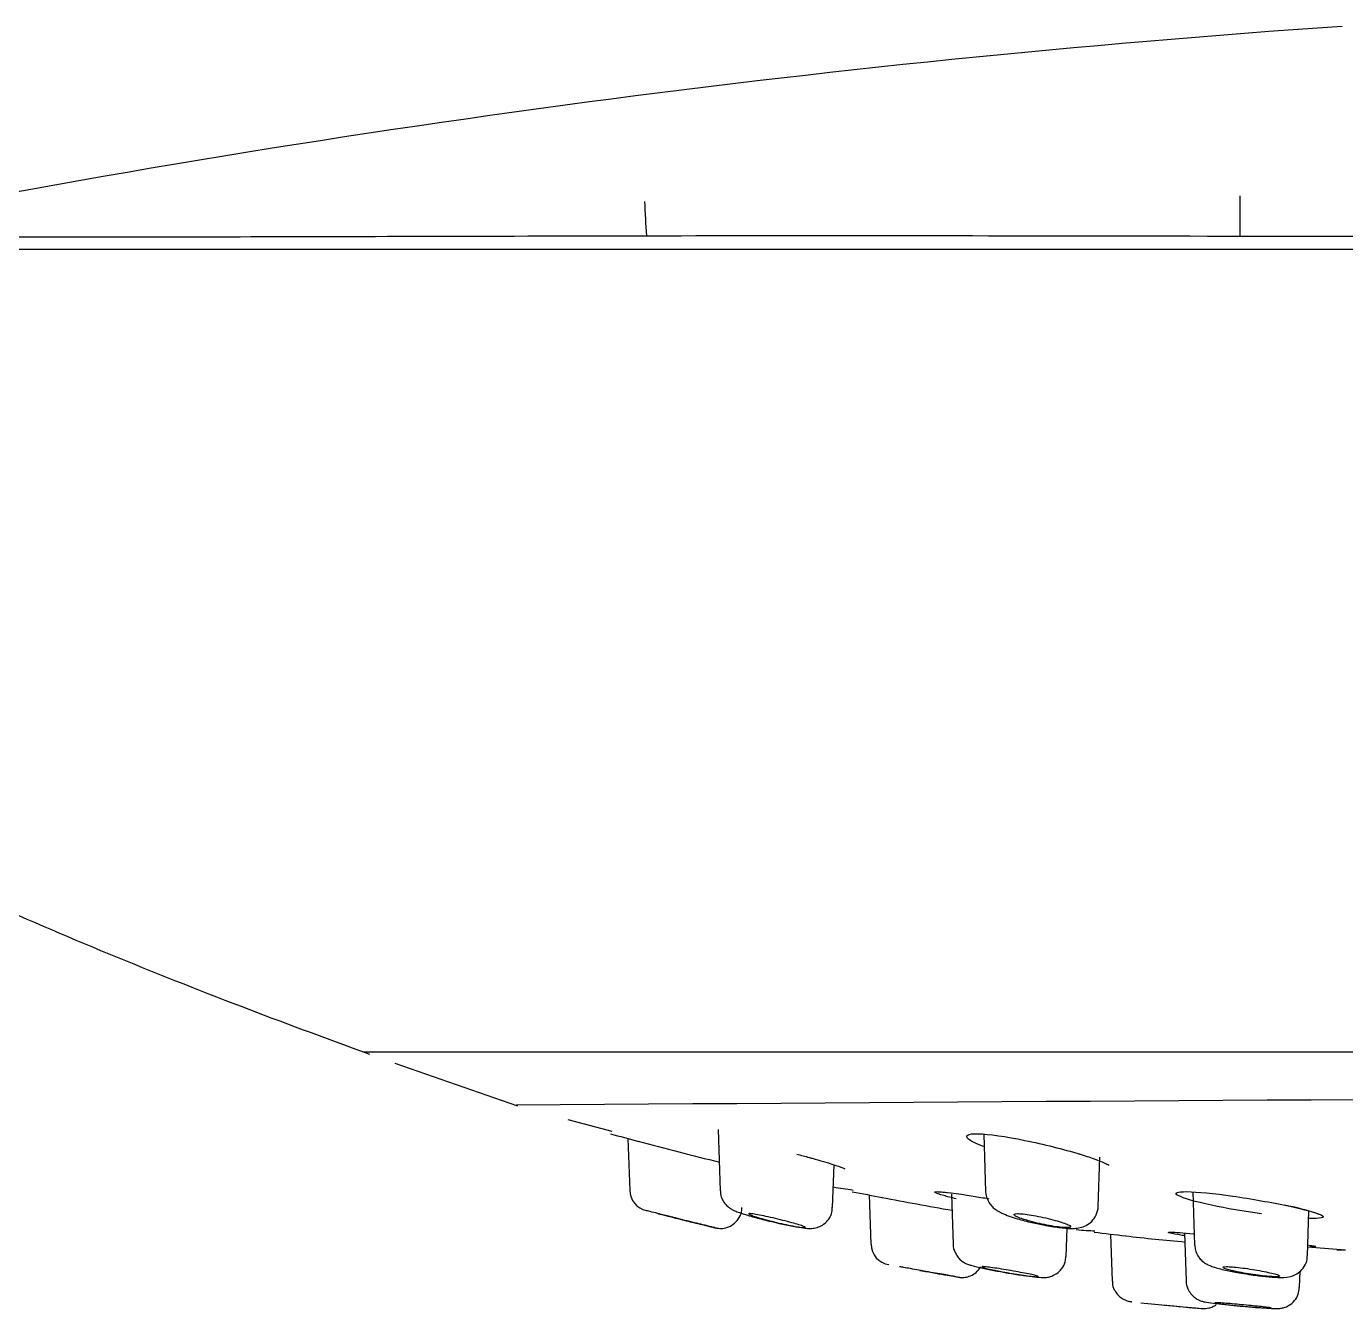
# Model space of a CAD drawing. Header units: millimetres. Extents: x -60 to 7633, y -2614 to 2146.
# Drawn here: x 6244.23 to 6274.84, y 1885.48 to 1915.22 of the extents above; entities that cross this region are included whole.
import ezdxf

# ---------------------------------------------------------------- set-up
doc = ezdxf.new("R2010")
doc.units = ezdxf.units.MM
doc.layers.get('0').update_dxf_attribs({"color": 250})

msp = doc.modelspace()

# ---------------------------------------------------------------- linework, layer by layer
at = {"linetype": 'Continuous'}
for p, q in [((6272.396, 1910.356), (6272.396, 1911.291)), ((6404.49, 1910.045), (6237.89, 1910.045)), ((6252.07, 1891.434), (6390.31, 1891.434)), ((6252.778, 1891.173), (6255.626, 1890.184)), ((6256.793, 1889.866), (6257.813, 1889.596)), ((6260.28, 1889.634), (6260.33, 1888.213)), ((6258.187, 1889.424), (6258.229, 1888.222)), ((6266.443, 1889.525), (6266.489, 1888.191)), ((6269.098, 1887.848), (6269.138, 1888.988)), ((6262.938, 1887.828), (6262.973, 1888.814)), ((6263.787, 1888.115), (6263.826, 1886.973)), ((6265.696, 1888.136), (6265.737, 1886.966)), ((6271.29, 1888.283), (6271.29, 1888.283)), ((6271.293, 1888.184), (6271.336, 1886.951)), ((6273.954, 1886.703), (6273.99, 1887.745)), ((6268.354, 1886.688), (6268.377, 1887.348)), ((6269.386, 1887.207), (6269.424, 1886.118)), ((6271.105, 1887.235), (6271.144, 1886.114)), ((6273.961, 1886.908), (6274.834, 1886.841)), ((6273.769, 1885.965), (6273.783, 1886.344)), ((6265.866, 1886.207), (6265.874, 1886.206)), ((6271.518, 1885.482), (6271.525, 1885.481))]:
    msp.add_line(p, q, dxfattribs=at)
for centre, radius, start, end in [((6293.839, 1637.292), 278.582, 93.92731, 101.40533), ((6252.07, 1891.554), 0.12, 250.0451, 270), ((6321.222, -6720.394), 8610.839, 89.5637371, 90.4366895), ((6277.165, 1959.715), 72.808, 254.55897, 255.09472), ((6282.194, 1978.292), 92.053, 255.03479, 256.2511), ((6258.716, 1888.223), 0.48, 179.9901, 257.631), ((6285.053, 1998.447), 112.363, 258.88673, 259.24922), ((6286.185, 2004.03), 118.059, 259.20928, 260.01232), ((6272.703, 1883.559), 4.376, 69.6456, 80.5331), ((6277.225, 1953.301), 66.557, 262.90984, 263.5433), ((6276.475, 1946.251), 59.469, 263.48815, 264.83096), ((6264.318, 1886.978), 0.485, 180.5082, 261.2793), ((6274.635, 1887.042), 0.2, 269.6728, 285.4438), ((6274.952, 1913.713), 26.873, 269.3225, 269.7591), ((6274.824, 1913.997), 27.156, 269.5995, 269.9285), ((6276.438, 1945.454), 60.174, 263.94257, 265.19402), ((6276.437, 1945.427), 60.147, 264.46386, 265.30202)]:
    msp.add_arc(centre, radius, start, end, dxfattribs=at)
msp.add_ellipse((6321.19, 1897.441), major_axis=(-23.137, 373.151), ratio=0.165076, start_param=1.523798, end_param=1.525926, dxfattribs=at)
for points, knots in [([(6238.19, 1910.167), (6236.671, 1909.632), (6234.773, 1908.874), (6232.322, 1907.201), (6231.088, 1905.457), (6231.231, 1903.528), (6232.375, 1901.612), (6235.287, 1899.033), (6239.134, 1896.877), (6243.109, 1894.992), (6246.127, 1893.701), (6249.217, 1892.475), (6251.096, 1891.783), (6252.19, 1891.382)], [0, 0, 0, 0, 0.125432, 0.188258, 0.250682, 0.297521, 0.344704, 0.438722, 0.626693, 0.720878, 0.815092, 0.909273, 1, 1, 1, 1]), ([(6238.735, 1910.368), (6238.735, 1910.368), (6239.269, 1910.358), (6240.839, 1910.347), (6241.492, 1910.343), (6243.061, 1910.338), (6243.982, 1910.337), (6247.086, 1910.337), (6249.619, 1910.343), (6255.603, 1910.358), (6259.086, 1910.368), (6266.694, 1910.368), (6270.845, 1910.359), (6277.605, 1910.347), (6279.947, 1910.343), (6284.707, 1910.338), (6287.138, 1910.337), (6292.098, 1910.337), (6294.629, 1910.338), (6299.79, 1910.343), (6302.435, 1910.347), (6310.418, 1910.359), (6315.768, 1910.368), (6323.834, 1910.368), (6326.53, 1910.366), (6331.935, 1910.359), (6334.629, 1910.355), (6342.56, 1910.343), (6347.7, 1910.337), (6355.187, 1910.337), (6357.658, 1910.338), (6362.436, 1910.343), (6364.746, 1910.347), (6371.449, 1910.358), (6375.614, 1910.368), (6383.314, 1910.368), (6386.734, 1910.359), (6391.215, 1910.347), (6392.601, 1910.343), (6395.155, 1910.338), (6396.326, 1910.337), (6399.432, 1910.337), (6400.992, 1910.343), (6403.102, 1910.358), (6403.643, 1910.368), (6403.645, 1910.368), (6403.645, 1910.368), (6403.645, 1910.368)], [0, 0, 0, 0, 0.03125, 0.03125, 0.046875, 0.046875, 0.0625, 0.0625, 0.09375, 0.09375, 0.125, 0.125, 0.15625, 0.15625, 0.171875, 0.171875, 0.1875, 0.1875, 0.203125, 0.203125, 0.21875, 0.21875, 0.25, 0.25, 0.265625, 0.265625, 0.28125, 0.28125, 0.3125, 0.3125, 0.328125, 0.328125, 0.34375, 0.34375, 0.375, 0.375, 0.40625, 0.40625, 0.421875, 0.421875, 0.4375, 0.4375, 0.46875, 0.46875, 0.5, 0.5, 0.5000584, 0.5000584, 0.5000584, 0.5000584]), ([(6266.44, 1889.237), (6266.273, 1889.301), (6266.15, 1889.361), (6265.99, 1889.492), (6266.068, 1889.541), (6266.559, 1889.529), (6266.963, 1889.47), (6267.833, 1889.293), (6268.297, 1889.176), (6268.672, 1889.064)], [0.5504471, 0.5504471, 0.5504471, 0.5504471, 0.625, 0.625, 0.75, 0.75, 0.875, 0.875, 1, 1, 1, 1]), ([(6262.382, 1888.988), (6262.412, 1888.98), (6262.626, 1888.922), (6262.941, 1888.828), (6263.166, 1888.751), (6263.218, 1888.725), (6263.219, 1888.724), (6263.219, 1888.724)], [0, 0, 0, 0, 0.0461484, 0.3821042, 0.6426297, 0.7856035, 0.7905086, 0.7905086, 0.7905086, 0.7905086]), ([(6268.604, 1889.081), (6268.742, 1889.04), (6268.991, 1888.963), (6269.241, 1888.865), (6269.334, 1888.814), (6269.345, 1888.804), (6269.345, 1888.804)], [0, 0, 0, 0, 0.2513094, 0.5452742, 0.7108264, 0.781204, 0.781204, 0.781204, 0.781204]), ([(6260.337, 1888.214), (6260.336, 1888.186), (6260.334, 1888.117), (6260.378, 1888.006), (6260.445, 1887.904), (6260.521, 1887.833), (6260.59, 1887.787), (6260.663, 1887.749), (6260.784, 1887.701), (6261.003, 1887.631), (6261.285, 1887.554), (6261.425, 1887.521), (6261.466, 1887.511)], [0, 0, 0, 0, 0.043817, 0.127983, 0.200069, 0.263043, 0.318178, 0.376419, 0.479228, 0.733851, 0.932405, 1, 1, 1, 1]), ([(6265.808, 1888.027), (6265.694, 1888.053), (6265.596, 1888.078), (6265.303, 1888.158), (6265.246, 1888.194), (6265.502, 1888.189), (6265.809, 1888.15), (6266.315, 1888.07), (6266.436, 1888.05), (6266.56, 1888.029)], [0.5799759, 0.5799759, 0.5799759, 0.5799759, 0.625, 0.625, 0.75, 0.75, 0.875, 0.875, 0.9112425, 0.9112425, 0.9112425, 0.9112425]), ([(6265.389, 1888.187), (6265.389, 1888.187), (6265.407, 1888.188), (6265.505, 1888.184), (6265.641, 1888.167), (6265.743, 1888.155)], [0.8684306, 0.8684306, 0.8684306, 0.8684306, 0.8903119, 0.9331909, 1, 1, 1, 1]), ([(6266.489, 1888.188), (6266.497, 1888.128), (6266.511, 1888.034), (6266.583, 1887.906), (6266.667, 1887.815), (6266.764, 1887.744), (6266.925, 1887.66), (6267.171, 1887.575), (6267.498, 1887.487), (6267.659, 1887.455), (6267.715, 1887.445)], [0, 0, 0, 0, 0.094223, 0.174279, 0.248763, 0.325027, 0.430743, 0.708048, 0.91238, 1, 1, 1, 1]), ([(6272.887, 1887.678), (6272.485, 1887.733), (6272.069, 1887.804), (6271.35, 1887.957), (6271.067, 1888.04), (6270.852, 1888.158), (6270.922, 1888.194), (6271.394, 1888.189), (6271.787, 1888.15), (6272.655, 1888.026), (6273.124, 1887.942), (6273.506, 1887.861)], [0.3868338, 0.3868338, 0.3868338, 0.3868338, 0.5, 0.5, 0.625, 0.625, 0.75, 0.75, 0.875, 0.875, 1, 1, 1, 1]), ([(6259.373, 1887.56), (6259.482, 1887.533), (6259.675, 1887.485), (6259.955, 1887.417), (6260.151, 1887.369), (6260.213, 1887.354), (6260.221, 1887.352), (6260.223, 1887.352), (6260.225, 1887.352), (6260.227, 1887.351), (6260.232, 1887.35), (6260.243, 1887.348), (6260.292, 1887.339), (6260.393, 1887.335), (6260.535, 1887.37), (6260.675, 1887.457), (6260.781, 1887.588), (6260.837, 1887.725), (6260.832, 1887.801), (6260.83, 1887.824)], [0, 0, 0, 0, 0.139426, 0.287022, 0.431301, 0.570726, 0.588307, 0.593735, 0.596596, 0.598512, 0.600404, 0.604788, 0.613533, 0.669701, 0.741308, 0.811286, 0.889346, 0.971774, 1, 1, 1, 1]), ([(6261.466, 1887.511), (6261.551, 1887.491), (6261.732, 1887.447), (6262.028, 1887.386), (6262.244, 1887.351), (6262.367, 1887.338), (6262.479, 1887.338), (6262.609, 1887.366), (6262.741, 1887.436), (6262.856, 1887.553), (6262.929, 1887.697), (6262.93, 1887.789), (6262.929, 1887.829)], [0, 0, 0, 0, 0.118165, 0.289891, 0.462587, 0.566303, 0.63353, 0.703355, 0.77341, 0.856154, 0.945912, 1, 1, 1, 1]), ([(6267.715, 1887.445), (6267.795, 1887.427), (6267.978, 1887.389), (6268.286, 1887.347), (6268.498, 1887.333), (6268.672, 1887.35), (6268.822, 1887.4), (6268.96, 1887.5), (6269.059, 1887.648), (6269.104, 1887.781), (6269.096, 1887.844), (6269.096, 1887.849)], [0, 0, 0, 0, 0.117933, 0.31086, 0.519115, 0.617487, 0.705413, 0.794184, 0.891922, 0.992592, 1, 1, 1, 1]), ([(6273.506, 1887.861), (6273.888, 1887.78), (6274.169, 1887.704), (6274.384, 1887.598), (6274.311, 1887.569), (6274.05, 1887.571), (6274.022, 1887.572), (6273.991, 1887.573)], [0, 0, 0, 0, 0.125, 0.125, 0.25, 0.25, 0.26411, 0.26411, 0.26411, 0.26411]), ([(6259.402, 1887.553), (6259.309, 1887.576), (6259.215, 1887.6), (6259.127, 1887.622), (6259.039, 1887.644), (6258.956, 1887.665), (6258.884, 1887.684), (6258.813, 1887.702), (6258.752, 1887.717), (6258.706, 1887.729), (6258.661, 1887.741), (6258.629, 1887.749), (6258.614, 1887.753), (6258.613, 1887.753), (6258.612, 1887.754), (6258.611, 1887.754)], [0, 0, 0, 0, 0.0562261, 0.0562261, 0.0562261, 0.112508, 0.112508, 0.112508, 0.1678563, 0.1678563, 0.1678563, 0.2212161, 0.2212161, 0.2212161, 0.2243944, 0.2243944, 0.2243944, 0.2243944]), ([(6260.204, 1887.357), (6260.204, 1887.357), (6260.202, 1887.357), (6260.198, 1887.358), (6260.189, 1887.36), (6260.167, 1887.365), (6260.136, 1887.373), (6260.104, 1887.38), (6260.061, 1887.391), (6260.011, 1887.403), (6259.96, 1887.415), (6259.899, 1887.43), (6259.835, 1887.446), (6259.768, 1887.462), (6259.695, 1887.48), (6259.622, 1887.498), (6259.548, 1887.516), (6259.471, 1887.535), (6259.397, 1887.554), (6259.323, 1887.572), (6259.251, 1887.59), (6259.187, 1887.606), (6259.124, 1887.622), (6259.066, 1887.637), (6259.02, 1887.648), (6258.976, 1887.66), (6258.94, 1887.669), (6258.918, 1887.674), (6258.896, 1887.68), (6258.886, 1887.683), (6258.888, 1887.682), (6258.89, 1887.681), (6258.904, 1887.678), (6258.929, 1887.672), (6258.954, 1887.665), (6258.99, 1887.656), (6259.035, 1887.645), (6259.081, 1887.633), (6259.136, 1887.619), (6259.197, 1887.604), (6259.259, 1887.588), (6259.329, 1887.571), (6259.4, 1887.553), (6259.446, 1887.542), (6259.493, 1887.53), (6259.54, 1887.518)], [0.2515036, 0.2515036, 0.2515036, 0.2515036, 0.2719981, 0.2719981, 0.2719981, 0.323458, 0.323458, 0.323458, 0.3752351, 0.3752351, 0.3752351, 0.4281096, 0.4281096, 0.4281096, 0.4824592, 0.4824592, 0.4824592, 0.5380893, 0.5380893, 0.5380893, 0.5942213, 0.5942213, 0.5942213, 0.649756, 0.649756, 0.649756, 0.70381, 0.70381, 0.70381, 0.7562188, 0.7562188, 0.7562188, 0.8076128, 0.8076128, 0.8076128, 0.8590466, 0.8590466, 0.8590466, 0.9115064, 0.9115064, 0.9115064, 0.9655279, 0.9655279, 0.9655279, 1, 1, 1, 1]), ([(6259.54, 1887.518), (6259.615, 1887.5), (6259.692, 1887.481), (6259.763, 1887.464), (6259.835, 1887.446), (6259.903, 1887.429), (6259.962, 1887.415), (6260.02, 1887.401), (6260.071, 1887.389), (6260.11, 1887.379), (6260.119, 1887.377), (6260.127, 1887.375), (6260.134, 1887.373)], [0, 0, 0, 0, 0.0557502, 0.0557502, 0.0557502, 0.1115498, 0.1115498, 0.1115498, 0.1665104, 0.1665104, 0.1665104, 0.1783851, 0.1783851, 0.1783851, 0.1783851]), ([(6262.304, 1887.362), (6262.304, 1887.365), (6262.3, 1887.368), (6262.292, 1887.373), (6262.278, 1887.38), (6262.252, 1887.391), (6262.216, 1887.403), (6262.18, 1887.415), (6262.133, 1887.43), (6262.078, 1887.446), (6262.022, 1887.462), (6261.958, 1887.48), (6261.889, 1887.498), (6261.82, 1887.516), (6261.744, 1887.535), (6261.669, 1887.554), (6261.593, 1887.572), (6261.515, 1887.59), (6261.443, 1887.606), (6261.371, 1887.622), (6261.302, 1887.637), (6261.241, 1887.648), (6261.183, 1887.66), (6261.131, 1887.669), (6261.091, 1887.674), (6261.052, 1887.68), (6261.023, 1887.683), (6261.006, 1887.682), (6260.994, 1887.682), (6260.988, 1887.68), (6260.988, 1887.676)], [0.2928493, 0.2928493, 0.2928493, 0.2928493, 0.323458, 0.323458, 0.323458, 0.3752351, 0.3752351, 0.3752351, 0.4281096, 0.4281096, 0.4281096, 0.4824592, 0.4824592, 0.4824592, 0.5380893, 0.5380893, 0.5380893, 0.5942213, 0.5942213, 0.5942213, 0.649756, 0.649756, 0.649756, 0.70381, 0.70381, 0.70381, 0.7562188, 0.7562188, 0.7562188, 0.7923891, 0.7923891, 0.7923891, 0.7923891]), ([(6260.991, 1887.672), (6260.998, 1887.665), (6261.017, 1887.656), (6261.046, 1887.645), (6261.075, 1887.633), (6261.116, 1887.619), (6261.165, 1887.604), (6261.215, 1887.588), (6261.275, 1887.571), (6261.339, 1887.553), (6261.381, 1887.542), (6261.425, 1887.53), (6261.47, 1887.518)], [0.8076128, 0.8076128, 0.8076128, 0.8076128, 0.8590466, 0.8590466, 0.8590466, 0.9115064, 0.9115064, 0.9115064, 0.9655279, 0.9655279, 0.9655279, 1, 1, 1, 1]), ([(6261.47, 1887.518), (6261.543, 1887.5), (6261.62, 1887.481), (6261.696, 1887.464), (6261.771, 1887.446), (6261.847, 1887.429), (6261.916, 1887.415), (6261.985, 1887.401), (6262.049, 1887.389), (6262.104, 1887.379), (6262.157, 1887.37), (6262.202, 1887.363), (6262.235, 1887.36), (6262.267, 1887.356), (6262.289, 1887.356), (6262.299, 1887.358)], [0, 0, 0, 0, 0.0557502, 0.0557502, 0.0557502, 0.1115498, 0.1115498, 0.1115498, 0.1665104, 0.1665104, 0.1665104, 0.2199284, 0.2199284, 0.2199284, 0.2719981, 0.2719981, 0.2719981, 0.2719981]), ([(6267.471, 1887.518), (6267.535, 1887.5), (6267.608, 1887.481), (6267.682, 1887.464), (6267.757, 1887.446), (6267.835, 1887.429), (6267.91, 1887.415), (6267.984, 1887.401), (6268.058, 1887.389), (6268.124, 1887.379), (6268.189, 1887.37), (6268.248, 1887.363), (6268.297, 1887.36), (6268.345, 1887.356), (6268.385, 1887.356), (6268.413, 1887.358), (6268.44, 1887.36), (6268.457, 1887.365), (6268.461, 1887.373), (6268.466, 1887.38), (6268.459, 1887.391), (6268.44, 1887.403), (6268.421, 1887.415), (6268.391, 1887.43), (6268.35, 1887.446), (6268.309, 1887.462), (6268.257, 1887.48), (6268.198, 1887.498), (6268.137, 1887.516), (6268.068, 1887.535), (6267.996, 1887.554), (6267.924, 1887.572), (6267.846, 1887.59), (6267.77, 1887.606), (6267.694, 1887.622), (6267.618, 1887.637), (6267.548, 1887.648), (6267.479, 1887.66), (6267.415, 1887.669), (6267.359, 1887.674), (6267.306, 1887.68), (6267.26, 1887.683), (6267.225, 1887.682), (6267.191, 1887.681), (6267.167, 1887.678), (6267.155, 1887.672), (6267.144, 1887.665), (6267.143, 1887.656), (6267.155, 1887.645), (6267.166, 1887.633), (6267.19, 1887.619), (6267.223, 1887.604), (6267.258, 1887.588), (6267.304, 1887.571), (6267.357, 1887.553), (6267.392, 1887.542), (6267.43, 1887.53), (6267.471, 1887.518)], [0, 0, 0, 0, 0.05575, 0.05575, 0.05575, 0.11155, 0.11155, 0.11155, 0.16651, 0.16651, 0.16651, 0.219928, 0.219928, 0.219928, 0.271998, 0.271998, 0.271998, 0.323458, 0.323458, 0.323458, 0.375235, 0.375235, 0.375235, 0.42811, 0.42811, 0.42811, 0.482459, 0.482459, 0.482459, 0.538089, 0.538089, 0.538089, 0.594221, 0.594221, 0.594221, 0.649756, 0.649756, 0.649756, 0.70381, 0.70381, 0.70381, 0.756219, 0.756219, 0.756219, 0.807613, 0.807613, 0.807613, 0.859047, 0.859047, 0.859047, 0.911506, 0.911506, 0.911506, 0.965528, 0.965528, 0.965528, 1, 1, 1, 1]), ([(6271.097, 1887.171), (6271.042, 1887.179), (6270.993, 1887.187), (6270.73, 1887.231), (6270.67, 1887.254), (6270.882, 1887.252), (6271.068, 1887.239), (6271.314, 1887.217)], [0.6002687, 0.6002687, 0.6002687, 0.6002687, 0.625, 0.625, 0.75, 0.75, 0.8417031, 0.8417031, 0.8417031, 0.8417031]), ([(6270.791, 1887.251), (6270.791, 1887.251), (6270.805, 1887.252), (6270.843, 1887.25), (6270.876, 1887.249)], [0.9392242, 0.9392242, 0.9392242, 0.9392242, 0.95947951, 1, 1, 1, 1]), ([(6265.739, 1886.968), (6265.738, 1886.963), (6265.731, 1886.909), (6265.766, 1886.803), (6265.829, 1886.686), (6265.908, 1886.603), (6265.984, 1886.55), (6266.046, 1886.519), (6266.107, 1886.496), (6266.207, 1886.465), (6266.392, 1886.421), (6266.624, 1886.373), (6266.738, 1886.353), (6266.754, 1886.351)], [0, 0, 0, 0, 0.008692, 0.109803, 0.193033, 0.264464, 0.325281, 0.375566, 0.427747, 0.520801, 0.768369, 0.973764, 1, 1, 1, 1]), ([(6271.344, 1886.951), (6271.345, 1886.909), (6271.348, 1886.827), (6271.405, 1886.705), (6271.484, 1886.606), (6271.569, 1886.538), (6271.655, 1886.491), (6271.787, 1886.438), (6271.985, 1886.385), (6272.248, 1886.33), (6272.386, 1886.308), (6272.418, 1886.303)], [0, 0, 0, 0, 0.070753, 0.161441, 0.240488, 0.312136, 0.38205, 0.476615, 0.729173, 0.94578, 1, 1, 1, 1]), ([(6273.984, 1886.948), (6274.159, 1886.929), (6274.198, 1886.92), (6274.069, 1886.92), (6274.046, 1886.92), (6274.019, 1886.921)], [0.135731, 0.135731, 0.135731, 0.135731, 0.25, 0.25, 0.2692793, 0.2692793, 0.2692793, 0.2692793]), ([(6273.984, 1886.948), (6274.018, 1886.945), (6274.078, 1886.937), (6274.112, 1886.931), (6274.11, 1886.932)], [0.6072886, 0.6072886, 0.6072886, 0.6072886, 0.7152281, 0.8307657, 0.8307657, 0.8307657, 0.8307657]), ([(6266.754, 1886.351), (6266.86, 1886.331), (6267.055, 1886.296), (6267.374, 1886.246), (6267.652, 1886.212), (6267.776, 1886.198), (6267.911, 1886.203), (6268.028, 1886.231), (6268.148, 1886.292), (6268.262, 1886.401), (6268.34, 1886.545), (6268.345, 1886.642), (6268.347, 1886.689)], [0, 0, 0, 0, 0.137722, 0.292101, 0.445849, 0.613152, 0.671712, 0.723888, 0.785094, 0.858059, 0.940101, 1, 1, 1, 1]), ([(6272.418, 1886.303), (6272.504, 1886.288), (6272.685, 1886.258), (6272.999, 1886.219), (6273.303, 1886.201), (6273.47, 1886.19), (6273.683, 1886.264), (6273.81, 1886.354), (6273.909, 1886.492), (6273.958, 1886.625), (6273.95, 1886.692), (6273.949, 1886.704)], [0, 0, 0, 0, 0.116652, 0.283663, 0.453871, 0.66735, 0.734747, 0.809525, 0.894543, 0.984374, 1, 1, 1, 1]), ([(6265.8, 1886.218), (6265.8, 1886.218), (6265.798, 1886.219), (6265.796, 1886.219), (6265.787, 1886.221), (6265.766, 1886.224), (6265.734, 1886.23), (6265.702, 1886.235), (6265.659, 1886.243), (6265.608, 1886.252), (6265.556, 1886.261), (6265.495, 1886.271), (6265.43, 1886.283), (6265.364, 1886.294), (6265.291, 1886.307), (6265.218, 1886.32), (6265.145, 1886.333), (6265.068, 1886.347), (6264.996, 1886.36), (6264.923, 1886.373), (6264.852, 1886.386), (6264.789, 1886.397), (6264.727, 1886.409), (6264.67, 1886.419), (6264.624, 1886.427), (6264.579, 1886.435), (6264.543, 1886.442), (6264.52, 1886.446), (6264.501, 1886.45), (6264.49, 1886.452), (6264.488, 1886.452)], [0.255272, 0.255272, 0.255272, 0.255272, 0.2703175, 0.2703175, 0.2703175, 0.3228433, 0.3228433, 0.3228433, 0.3755228, 0.3755228, 0.3755228, 0.4287764, 0.4287764, 0.4287764, 0.4828098, 0.4828098, 0.4828098, 0.5375183, 0.5375183, 0.5375183, 0.5924904, 0.5924904, 0.5924904, 0.6471577, 0.6471577, 0.6471577, 0.7010622, 0.7010622, 0.7010622, 0.7470009, 0.7470009, 0.7470009, 0.7470009]), ([(6264.963, 1886.366), (6264.983, 1886.363), (6265.095, 1886.342), (6265.335, 1886.3), (6265.604, 1886.252), (6265.795, 1886.219), (6265.855, 1886.209), (6265.859, 1886.208), (6265.863, 1886.208), (6265.865, 1886.207), (6265.869, 1886.207), (6265.879, 1886.205), (6265.926, 1886.2), (6266.018, 1886.201), (6266.147, 1886.237), (6266.276, 1886.316), (6266.343, 1886.396), (6266.373, 1886.445)], [0, 0, 0, 0, 0.026152, 0.1693269, 0.312735, 0.454258, 0.5931222, 0.611003, 0.6140966, 0.6157716, 0.6174949, 0.621543, 0.6292531, 0.6828231, 0.7438314, 0.8102459, 0.8855754, 0.8855754, 0.8855754, 0.8855754]), ([(6267.71, 1886.222), (6267.71, 1886.224), (6267.706, 1886.227), (6267.698, 1886.23), (6267.684, 1886.235), (6267.658, 1886.243), (6267.622, 1886.252), (6267.586, 1886.261), (6267.538, 1886.271), (6267.483, 1886.283), (6267.427, 1886.294), (6267.363, 1886.307), (6267.294, 1886.32), (6267.225, 1886.333), (6267.151, 1886.347), (6267.076, 1886.36), (6267.002, 1886.373), (6266.925, 1886.386), (6266.854, 1886.397), (6266.783, 1886.409), (6266.715, 1886.419), (6266.655, 1886.427), (6266.597, 1886.435), (6266.545, 1886.442), (6266.504, 1886.446), (6266.464, 1886.45), (6266.434, 1886.453), (6266.417, 1886.452), (6266.404, 1886.452), (6266.397, 1886.451), (6266.397, 1886.448)], [0.2926246, 0.2926246, 0.2926246, 0.2926246, 0.3228433, 0.3228433, 0.3228433, 0.3755228, 0.3755228, 0.3755228, 0.4287764, 0.4287764, 0.4287764, 0.4828098, 0.4828098, 0.4828098, 0.5375183, 0.5375183, 0.5375183, 0.5924904, 0.5924904, 0.5924904, 0.6471577, 0.6471577, 0.6471577, 0.7010622, 0.7010622, 0.7010622, 0.7541024, 0.7541024, 0.7541024, 0.7923619, 0.7923619, 0.7923619, 0.7923619]), ([(6266.4, 1886.445), (6266.406, 1886.44), (6266.425, 1886.434), (6266.454, 1886.425), (6266.484, 1886.417), (6266.525, 1886.407), (6266.575, 1886.396), (6266.625, 1886.384), (6266.685, 1886.372), (6266.75, 1886.359), (6266.791, 1886.351), (6266.835, 1886.342), (6266.88, 1886.334)], [0.8065878, 0.8065878, 0.8065878, 0.8065878, 0.859076, 0.859076, 0.859076, 0.9121089, 0.9121089, 0.9121089, 0.9659793, 0.9659793, 0.9659793, 1, 1, 1, 1]), ([(6266.88, 1886.334), (6266.952, 1886.321), (6267.028, 1886.308), (6267.102, 1886.295), (6267.176, 1886.283), (6267.251, 1886.271), (6267.319, 1886.261), (6267.387, 1886.251), (6267.451, 1886.242), (6267.505, 1886.235), (6267.559, 1886.228), (6267.604, 1886.224), (6267.638, 1886.221), (6267.671, 1886.218), (6267.694, 1886.218), (6267.704, 1886.219)], [0, 0, 0, 0, 0.0547578, 0.0547578, 0.0547578, 0.1095412, 0.1095412, 0.1095412, 0.1638985, 0.1638985, 0.1638985, 0.2174599, 0.2174599, 0.2174599, 0.2703175, 0.2703175, 0.2703175, 0.2703175]), ([(6272.321, 1886.334), (6272.385, 1886.321), (6272.457, 1886.308), (6272.53, 1886.295), (6272.603, 1886.283), (6272.68, 1886.271), (6272.754, 1886.261), (6272.827, 1886.251), (6272.9, 1886.242), (6272.965, 1886.235), (6273.03, 1886.228), (6273.09, 1886.224), (6273.139, 1886.221), (6273.188, 1886.218), (6273.229, 1886.218), (6273.257, 1886.219), (6273.285, 1886.221), (6273.303, 1886.224), (6273.308, 1886.23), (6273.313, 1886.235), (6273.306, 1886.243), (6273.287, 1886.252), (6273.268, 1886.261), (6273.237, 1886.271), (6273.196, 1886.283), (6273.155, 1886.294), (6273.102, 1886.307), (6273.043, 1886.32), (6272.984, 1886.333), (6272.915, 1886.347), (6272.844, 1886.36), (6272.773, 1886.373), (6272.697, 1886.386), (6272.622, 1886.397), (6272.547, 1886.409), (6272.472, 1886.419), (6272.403, 1886.427), (6272.335, 1886.435), (6272.27, 1886.442), (6272.215, 1886.446), (6272.161, 1886.45), (6272.114, 1886.453), (6272.078, 1886.452), (6272.043, 1886.452), (6272.019, 1886.45), (6272.006, 1886.445), (6271.994, 1886.44), (6271.993, 1886.434), (6272.005, 1886.425), (6272.016, 1886.417), (6272.04, 1886.407), (6272.074, 1886.396), (6272.109, 1886.384), (6272.155, 1886.372), (6272.209, 1886.359), (6272.243, 1886.351), (6272.281, 1886.342), (6272.321, 1886.334)], [0, 0, 0, 0, 0.054758, 0.054758, 0.054758, 0.109541, 0.109541, 0.109541, 0.163898, 0.163898, 0.163898, 0.21746, 0.21746, 0.21746, 0.270317, 0.270317, 0.270317, 0.322843, 0.322843, 0.322843, 0.375523, 0.375523, 0.375523, 0.428776, 0.428776, 0.428776, 0.48281, 0.48281, 0.48281, 0.537518, 0.537518, 0.537518, 0.59249, 0.59249, 0.59249, 0.647158, 0.647158, 0.647158, 0.701062, 0.701062, 0.701062, 0.754102, 0.754102, 0.754102, 0.806588, 0.806588, 0.806588, 0.859076, 0.859076, 0.859076, 0.912109, 0.912109, 0.912109, 0.965979, 0.965979, 0.965979, 1, 1, 1, 1]), ([(6269.431, 1886.119), (6269.429, 1886.102), (6269.424, 1886.036), (6269.466, 1885.923), (6269.538, 1885.811), (6269.62, 1885.735), (6269.699, 1885.688), (6269.766, 1885.661), (6269.817, 1885.648), (6269.846, 1885.643), (6269.861, 1885.641), (6269.865, 1885.64), (6269.866, 1885.64), (6269.867, 1885.64), (6269.869, 1885.64), (6269.871, 1885.639), (6269.874, 1885.639), (6269.878, 1885.639)], [0, 0, 0, 0, 0.058207, 0.255835, 0.417273, 0.553783, 0.667226, 0.756809, 0.820824, 0.858784, 0.869545, 0.873609, 0.876686, 0.880679, 0.888036, 0.907975, 1, 1, 1, 1]), ([(6271.146, 1886.117), (6271.145, 1886.112), (6271.137, 1886.056), (6271.174, 1885.946), (6271.242, 1885.826), (6271.325, 1885.743), (6271.406, 1885.69), (6271.472, 1885.662), (6271.52, 1885.647), (6271.564, 1885.636), (6271.645, 1885.621), (6271.808, 1885.598), (6272.101, 1885.564), (6272.289, 1885.547), (6272.392, 1885.537)], [0, 0, 0, 0, 0.006912, 0.098323, 0.172228, 0.234899, 0.287741, 0.329658, 0.361211, 0.396082, 0.46382, 0.674737, 0.845733, 1, 1, 1, 1]), ([(6272.392, 1885.537), (6272.408, 1885.536), (6272.522, 1885.525), (6272.762, 1885.506), (6273.03, 1885.488), (6273.196, 1885.481), (6273.259, 1885.479), (6273.343, 1885.486), (6273.425, 1885.504), (6273.54, 1885.553), (6273.661, 1885.655), (6273.75, 1885.808), (6273.761, 1885.91), (6273.765, 1885.965)], [0, 0, 0, 0, 0.022531, 0.18634, 0.34837, 0.513068, 0.614535, 0.64481, 0.6874, 0.743854, 0.835653, 0.923176, 1, 1, 1, 1]), ([(6273.116, 1885.493), (6273.116, 1885.494), (6273.112, 1885.495), (6273.104, 1885.497), (6273.09, 1885.5), (6273.064, 1885.503), (6273.027, 1885.508), (6272.99, 1885.512), (6272.942, 1885.518), (6272.887, 1885.524), (6272.831, 1885.53), (6272.767, 1885.536), (6272.699, 1885.543), (6272.63, 1885.55), (6272.556, 1885.557), (6272.483, 1885.564), (6272.409, 1885.571), (6272.334, 1885.578), (6272.264, 1885.585), (6272.194, 1885.591), (6272.127, 1885.597), (6272.068, 1885.601), (6272.009, 1885.606), (6271.957, 1885.61), (6271.916, 1885.612), (6271.876, 1885.615), (6271.845, 1885.616), (6271.827, 1885.616), (6271.814, 1885.616), (6271.807, 1885.615), (6271.807, 1885.614)], [0.2922164, 0.2922164, 0.2922164, 0.2922164, 0.3223205, 0.3223205, 0.3223205, 0.3757641, 0.3757641, 0.3757641, 0.4293312, 0.4293312, 0.4293312, 0.4830875, 0.4830875, 0.4830875, 0.5370368, 0.5370368, 0.5370368, 0.5910941, 0.5910941, 0.5910941, 0.6451006, 0.6451006, 0.6451006, 0.6988964, 0.6988964, 0.6988964, 0.7524177, 0.7524177, 0.7524177, 0.7921975, 0.7921975, 0.7921975, 0.7921975]), ([(6270.68, 1885.556), (6270.685, 1885.556), (6270.787, 1885.546), (6271.012, 1885.525), (6271.276, 1885.502), (6271.457, 1885.486), (6271.51, 1885.482), (6271.51, 1885.482), (6271.514, 1885.482), (6271.518, 1885.482), (6271.526, 1885.481), (6271.575, 1885.479), (6271.656, 1885.487), (6271.757, 1885.522), (6271.813, 1885.554), (6271.839, 1885.572)], [0, 0, 0, 0, 0.0078613, 0.1580095, 0.3080583, 0.4566617, 0.6035816, 0.6136364, 0.6153392, 0.6168116, 0.6202499, 0.6269707, 0.6873934, 0.7350173, 0.7800572, 0.7800572, 0.7800572, 0.7800572]), ([(6271.809, 1885.612), (6271.815, 1885.609), (6271.834, 1885.605), (6271.864, 1885.601), (6271.894, 1885.596), (6271.935, 1885.59), (6271.985, 1885.584), (6272.035, 1885.577), (6272.096, 1885.571), (6272.161, 1885.564), (6272.202, 1885.559), (6272.245, 1885.555), (6272.29, 1885.55)], [0.805747, 0.805747, 0.805747, 0.805747, 0.8590729, 0.8590729, 0.8590729, 0.9125845, 0.9125845, 0.9125845, 0.9663676, 0.9663676, 0.9663676, 1, 1, 1, 1]), ([(6272.29, 1885.55), (6272.361, 1885.543), (6272.436, 1885.536), (6272.509, 1885.53), (6272.582, 1885.524), (6272.656, 1885.518), (6272.723, 1885.513), (6272.791, 1885.508), (6272.854, 1885.503), (6272.907, 1885.5), (6272.961, 1885.496), (6273.007, 1885.494), (6273.041, 1885.493), (6273.075, 1885.491), (6273.098, 1885.491), (6273.109, 1885.492)], [0, 0, 0, 0, 0.0539645, 0.0539645, 0.0539645, 0.1079372, 0.1079372, 0.1079372, 0.1617801, 0.1617801, 0.1617801, 0.2154216, 0.2154216, 0.2154216, 0.2689062, 0.2689062, 0.2689062, 0.2689062])]:
    msp.add_open_spline(points, degree=3, knots=knots, dxfattribs=at)
for points in [[(6262.104, 1889.064), (6262.204, 1889.037), (6262.301, 1889.011), (6262.393, 1888.986)], [(6262.954, 1888.301), (6263.102, 1888.276), (6263.255, 1888.253), (6263.413, 1888.229)], [(6260.156, 1887.368), (6260.171, 1887.364), (6260.183, 1887.362), (6260.191, 1887.36)], [(6268.59, 1887.312), (6268.759, 1887.294), (6268.902, 1887.286), (6269.019, 1887.286)]]:
    msp.add_open_spline(points, degree=3, dxfattribs=at)

doc.saveas('drawing.dxf')
